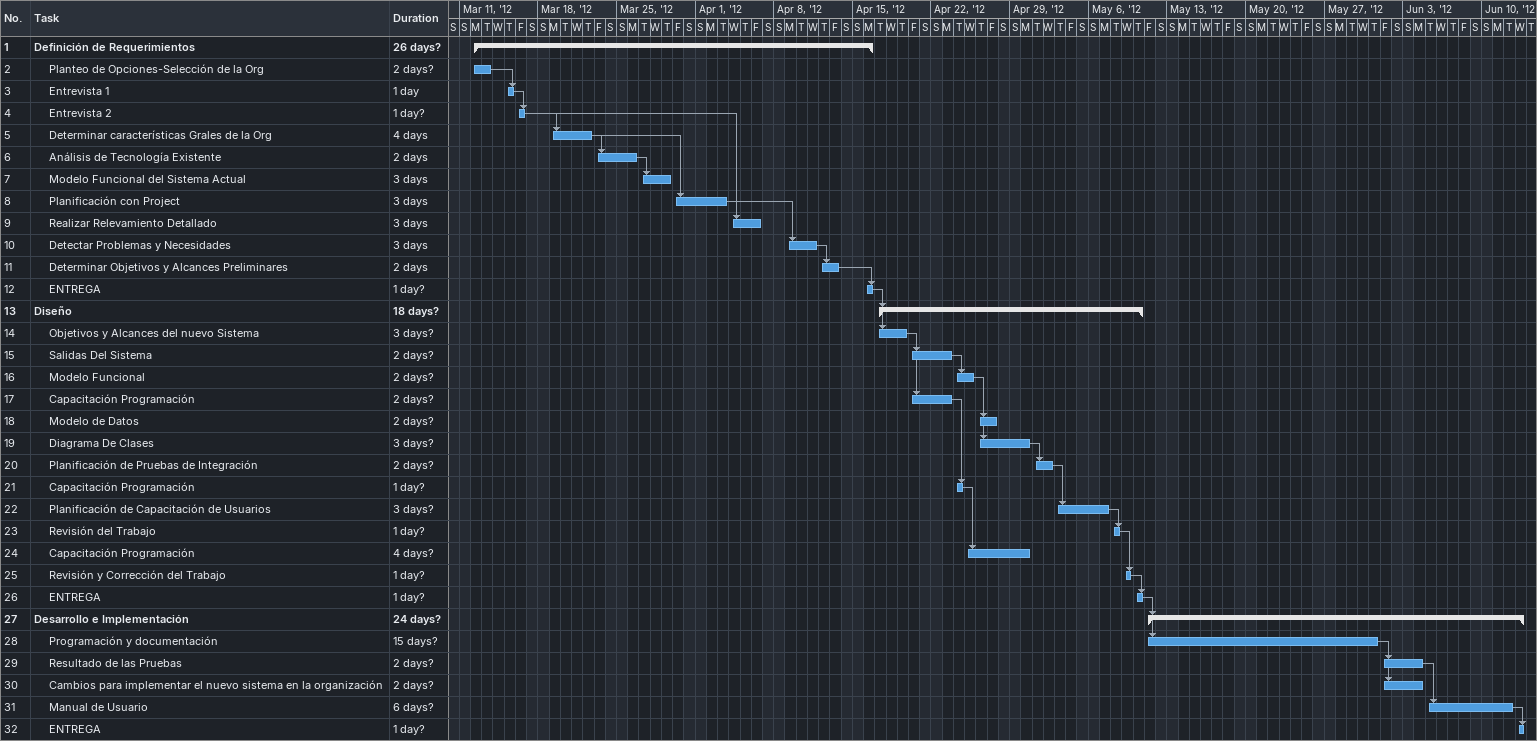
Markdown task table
| ID | Level | Task | Duration | Start | Finish | Predecessors |
|---|---|---|---|---|---|---|
| 1 | 1 | **Definición de Requerimientos** | 26d? | 2012-03-12 | 2012-04-16 |  |
| 2 | 2 | Planteo de Opciones-Selección de la Org | 2d? | 2012-03-12 | 2012-03-13 |  |
| 3 | 2 | Entrevista 1 | 1d | 2012-03-15 | 2012-03-15 | 2 |
| 4 | 2 | Entrevista 2 | 1d? | 2012-03-16 | 2012-03-16 | 3 |
| 5 | 2 | Determinar características Grales de la Org | 4d | 2012-03-19 | 2012-03-22 | 4 |
| 6 | 2 | Análisis de Tecnología Existente | 2d | 2012-03-23 | 2012-03-26 | 5 |
| 7 | 2 | Modelo Funcional del Sistema Actual | 3d | 2012-03-27 | 2012-03-29 | 6 |
| 8 | 2 | Planificación con Project | 3d | 2012-03-30 | 2012-04-03 | 5 |
| 9 | 2 | Realizar Relevamiento Detallado | 3d | 2012-04-04 | 2012-04-06 | 4 |
| 10 | 2 | Detectar Problemas y Necesidades | 3d | 2012-04-09 | 2012-04-11 | 8 |
| 11 | 2 | Determinar Objetivos y Alcances Preliminares | 2d | 2012-04-12 | 2012-04-13 | 10 |
| 12 | 2 | ENTREGA | 1d? | 2012-04-16 | 2012-04-16 | 11 |
| 13 | 1 | **Diseño** | 18d? | 2012-04-17 | 2012-05-10 | 12 |
| 14 | 2 | Objetivos y Alcances del nuevo Sistema | 3d? | 2012-04-17 | 2012-04-19 | 12 |
| 15 | 2 | Salidas Del Sistema | 2d? | 2012-04-20 | 2012-04-23 | 14 |
| 16 | 2 | Modelo Funcional | 2d? | 2012-04-24 | 2012-04-25 | 15 |
| 17 | 2 | Capacitación Programación | 2d? | 2012-04-20 | 2012-04-23 | 14 |
| 18 | 2 | Modelo de Datos | 2d? | 2012-04-26 | 2012-04-27 | 16 |
| 19 | 2 | Diagrama De Clases | 3d? | 2012-04-26 | 2012-04-30 | 16 |
| 20 | 2 | Planificación de Pruebas de Integración | 2d? | 2012-05-01 | 2012-05-02 | 19 |
| 21 | 2 | Capacitación Programación | 1d? | 2012-04-24 | 2012-04-24 | 17 |
| 22 | 2 | Planificación de Capacitación de Usuarios | 3d? | 2012-05-03 | 2012-05-07 | 20 |
| 23 | 2 | Revisión del Trabajo | 1d? | 2012-05-08 | 2012-05-08 | 22 |
| 24 | 2 | Capacitación Programación | 4d? | 2012-04-25 | 2012-04-30 | 21 |
| 25 | 2 | Revisión y Corrección del Trabajo | 1d? | 2012-05-09 | 2012-05-09 | 23 |
| 26 | 2 | ENTREGA | 1d? | 2012-05-10 | 2012-05-10 | 25 |
| 27 | 1 | **Desarrollo e Implementación** | 24d? | 2012-05-11 | 2012-06-13 | 26 |
| 28 | 2 | Programación y documentación | 15d? | 2012-05-11 | 2012-05-31 | 26 |
| 29 | 2 | Resultado de las Pruebas | 2d? | 2012-06-01 | 2012-06-04 | 28 |
| 30 | 2 | Cambios para implementar el nuevo sistema en la organización | 2d? | 2012-06-01 | 2012-06-04 | 28 |
| 31 | 2 | Manual de Usuario | 6d? | 2012-06-05 | 2012-06-12 | 29 |
| 32 | 2 | ENTREGA | 1d? | 2012-06-13 | 2012-06-13 | 31 |
